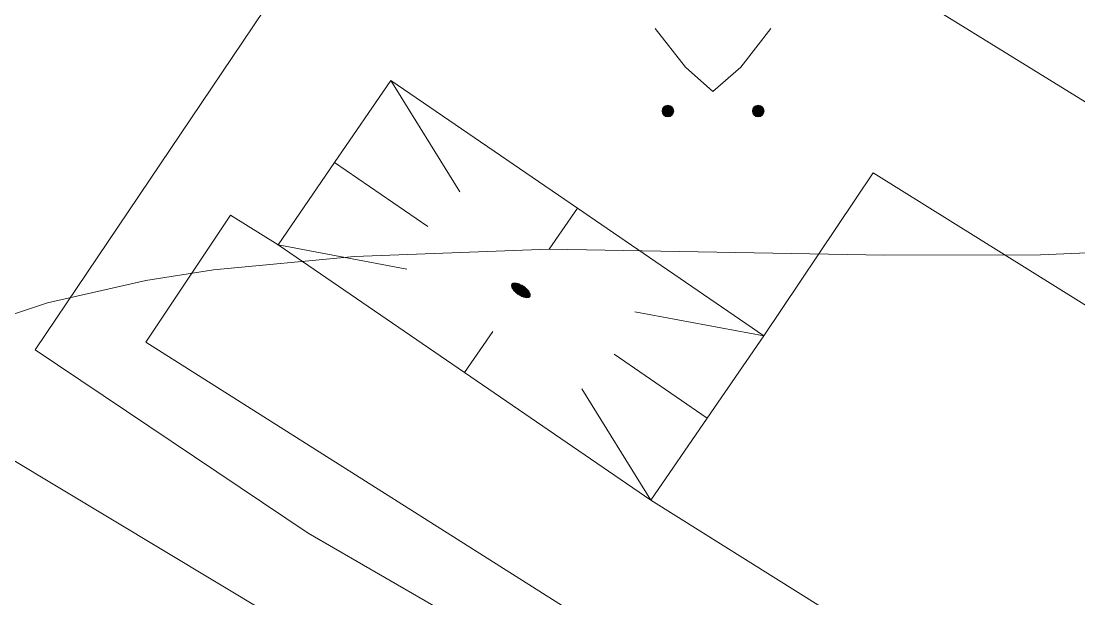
# Model space of a CAD drawing. Extents: x 1000 to 4000, y -5000 to -1000.
# Drawn here: x 1533.01 to 1550.82, y -4492.94 to -4483.21 of the extents above; entities that cross this region are included whole.
import ezdxf

# ---------------------------------------------------------------- set-up
doc = ezdxf.new("R2010")
doc.units = 0
doc.header["$MEASUREMENT"] = 0
for name, color, linetype in [('СЛОЙ_11', 7, 'CONTINUOUS'), ('СЛОЙ_24', 7, 'CONTINUOUS'), ('СЛОЙ_41', 7, 'CONTINUOUS'), ('СЛОЙ_50', 7, 'CONTINUOUS'), ('СЛОЙ_7', 7, 'CONTINUOUS')]:
    doc.layers.add(name, color=color, linetype=linetype)

msp = doc.modelspace()

# ---------------------------------------------------------------- linework, layer by layer
at = {"layer": 'СЛОЙ_11', "color": 253, "linetype": 'Continuous', "lineweight": 0}
for points in [[(1537.849, -4491.835), (1533.25, -4488.747), (1540.427, -4478.09), (1555.615, -4487.464), (1573.368, -4460.161)], [(1561.709, -4507.012), (1559.701, -4505.923), (1540.643, -4493.453), (1537.849, -4491.835)]]:
    msp.add_lwpolyline(points, dxfattribs=at)
at = {"layer": 'СЛОЙ_24', "color": 253, "linetype": 'Continuous', "lineweight": 0}
msp.add_line((1551.999, -4496.528), (1543.615, -4491.283), dxfattribs=at)
for points in [[(1545.516, -4488.515), (1547.359, -4485.769), (1555.704, -4490.972)], [(1566.347, -4500.808), (1562.314, -4501.375), (1558.394, -4501.268), (1554.899, -4500.619), (1552.548, -4499.657), (1535.116, -4488.619), (1536.538, -4486.483), (1537.343, -4486.981)], [(1532.778, -4490.548), (1554.78, -4503.781), (1565.059, -4517.099), (1573.124, -4529.631), (1576.808, -4529.28)]]:
    msp.add_lwpolyline(points, dxfattribs=at)
at = {"layer": 'СЛОЙ_41', "color": 253, "linetype": 'Continuous', "lineweight": 0}
for p, q in [((1543.689, -4483.339), (1544.199, -4483.989)), ((1545.639, -4483.339), (1545.129, -4483.989)), ((1544.199, -4483.989), (1544.659, -4484.399)), ((1545.129, -4483.989), (1544.659, -4484.399))]:
    msp.add_line(p, q, dxfattribs=at)
for centre in [(1543.903, -4484.727), (1545.424, -4484.727)]:
    msp.add_circle(centre, 0.0976, dxfattribs=at)
for points in [[(1543.807, -4484.746), (1543.805, -4484.727), (1543.807, -4484.708)], [(1543.812, -4484.764), (1543.807, -4484.708), (1543.812, -4484.69)], [(1543.807, -4484.746), (1543.807, -4484.708), (1543.812, -4484.764)], [(1543.821, -4484.781), (1543.812, -4484.69), (1543.821, -4484.673)], [(1543.812, -4484.764), (1543.812, -4484.69), (1543.821, -4484.781)], [(1543.834, -4484.796), (1543.821, -4484.673), (1543.834, -4484.658)], [(1543.821, -4484.781), (1543.821, -4484.673), (1543.834, -4484.796)], [(1543.848, -4484.808), (1543.834, -4484.658), (1543.848, -4484.646)], [(1543.834, -4484.796), (1543.834, -4484.658), (1543.848, -4484.808)], [(1543.865, -4484.817), (1543.848, -4484.646), (1543.865, -4484.637)], [(1543.848, -4484.808), (1543.848, -4484.646), (1543.865, -4484.817)], [(1543.884, -4484.823), (1543.865, -4484.637), (1543.884, -4484.631)], [(1543.865, -4484.817), (1543.865, -4484.637), (1543.884, -4484.823)], [(1543.903, -4484.825), (1543.884, -4484.631), (1543.903, -4484.629)], [(1543.884, -4484.823), (1543.884, -4484.631), (1543.903, -4484.825)], [(1545.328, -4484.746), (1545.326, -4484.727), (1545.328, -4484.708)], [(1545.333, -4484.764), (1545.328, -4484.708), (1545.333, -4484.69)], [(1545.328, -4484.746), (1545.328, -4484.708), (1545.333, -4484.764)], [(1545.342, -4484.781), (1545.333, -4484.69), (1545.342, -4484.673)], [(1545.333, -4484.764), (1545.333, -4484.69), (1545.342, -4484.781)], [(1545.355, -4484.796), (1545.342, -4484.673), (1545.355, -4484.658)], [(1545.342, -4484.781), (1545.342, -4484.673), (1545.355, -4484.796)], [(1545.369, -4484.808), (1545.355, -4484.658), (1545.369, -4484.646)], [(1545.355, -4484.796), (1545.355, -4484.658), (1545.369, -4484.808)], [(1545.386, -4484.817), (1545.369, -4484.646), (1545.386, -4484.637)], [(1545.369, -4484.808), (1545.369, -4484.646), (1545.386, -4484.817)], [(1545.405, -4484.823), (1545.386, -4484.637), (1545.405, -4484.631)], [(1545.386, -4484.817), (1545.386, -4484.637), (1545.405, -4484.823)], [(1545.424, -4484.825), (1545.405, -4484.631), (1545.424, -4484.629)], [(1545.405, -4484.823), (1545.405, -4484.631), (1545.424, -4484.825)]]:
    msp.add_solid(points, dxfattribs=at)
at = {"layer": 'СЛОЙ_41', "color": 253, "linetype": 'Continuous', "lineweight": 0, "extrusion": (0, 0, -1)}
for points in [[(-1543.903, -4484.825), (-1543.903, -4484.629), (-1543.922, -4484.823)], [(-1543.922, -4484.823), (-1543.903, -4484.629), (-1543.922, -4484.631)], [(-1543.922, -4484.823), (-1543.922, -4484.631), (-1543.94, -4484.817)], [(-1543.94, -4484.817), (-1543.922, -4484.631), (-1543.94, -4484.637)], [(-1543.94, -4484.817), (-1543.94, -4484.637), (-1543.957, -4484.808)], [(-1543.957, -4484.808), (-1543.94, -4484.637), (-1543.957, -4484.646)], [(-1543.957, -4484.808), (-1543.957, -4484.646), (-1543.972, -4484.796)], [(-1543.972, -4484.796), (-1543.957, -4484.646), (-1543.972, -4484.658)], [(-1543.972, -4484.796), (-1543.972, -4484.658), (-1543.984, -4484.781)], [(-1543.984, -4484.781), (-1543.972, -4484.658), (-1543.984, -4484.673)], [(-1543.984, -4484.781), (-1543.984, -4484.673), (-1543.993, -4484.764)], [(-1543.993, -4484.764), (-1543.984, -4484.673), (-1543.993, -4484.69)], [(-1543.993, -4484.764), (-1543.993, -4484.69), (-1543.998, -4484.746)], [(-1543.998, -4484.746), (-1543.993, -4484.69), (-1543.998, -4484.708)], [(-1543.998, -4484.746), (-1543.998, -4484.708), (-1544, -4484.727)], [(-1545.424, -4484.825), (-1545.424, -4484.629), (-1545.443, -4484.823)], [(-1545.443, -4484.823), (-1545.424, -4484.629), (-1545.443, -4484.631)], [(-1545.443, -4484.823), (-1545.443, -4484.631), (-1545.461, -4484.817)], [(-1545.461, -4484.817), (-1545.443, -4484.631), (-1545.461, -4484.637)], [(-1545.461, -4484.817), (-1545.461, -4484.637), (-1545.478, -4484.808)], [(-1545.478, -4484.808), (-1545.461, -4484.637), (-1545.478, -4484.646)], [(-1545.478, -4484.808), (-1545.478, -4484.646), (-1545.493, -4484.796)], [(-1545.493, -4484.796), (-1545.478, -4484.646), (-1545.493, -4484.658)], [(-1545.493, -4484.796), (-1545.493, -4484.658), (-1545.505, -4484.781)], [(-1545.505, -4484.781), (-1545.493, -4484.658), (-1545.505, -4484.673)], [(-1545.505, -4484.781), (-1545.505, -4484.673), (-1545.514, -4484.764)], [(-1545.514, -4484.764), (-1545.505, -4484.673), (-1545.514, -4484.69)], [(-1545.514, -4484.764), (-1545.514, -4484.69), (-1545.519, -4484.746)], [(-1545.519, -4484.746), (-1545.514, -4484.69), (-1545.519, -4484.708)], [(-1545.519, -4484.746), (-1545.519, -4484.708), (-1545.521, -4484.727)]]:
    msp.add_solid(points, dxfattribs=at)
at = {"layer": 'СЛОЙ_50', "color": 253, "linetype": 'Continuous', "lineweight": 0}
msp.add_lwpolyline([(1521.076, -4500.617), (1522.518, -4497.886), (1523.28, -4496.595), (1524.484, -4494.77), (1525.626, -4493.277), (1526.225, -4492.582), (1527.162, -4491.607), (1528.661, -4490.315), (1530.284, -4489.245), (1531.146, -4488.801), (1531.894, -4488.479), (1533.46, -4487.957), (1535.111, -4487.581), (1536.254, -4487.4), (1538.628, -4487.178), (1541.904, -4487.055), (1547.551, -4487.157), (1550.178, -4487.148), (1552.796, -4487.039)], dxfattribs=at)
at = {"layer": 'СЛОЙ_7', "color": 253, "linetype": 'Continuous', "lineweight": 0}
for p, q in [((1539.241, -4484.211), (1538.292, -4485.596)), ((1539.241, -4484.211), (1540.402, -4486.087)), ((1539.241, -4484.211), (1542.379, -4486.363)), ((1538.292, -4485.596), (1537.343, -4486.981)), ((1538.292, -4485.596), (1539.861, -4486.672)), ((1542.379, -4486.363), (1541.904, -4487.055)), ((1542.379, -4486.363), (1545.516, -4488.515)), ((1537.343, -4486.981), (1539.51, -4487.388)), ((1537.343, -4486.981), (1540.479, -4489.132)), ((1541.58, -4487.851), (1541.58, -4487.851)), ((1545.516, -4488.515), (1543.348, -4488.107)), ((1540.479, -4489.132), (1540.954, -4488.44)), ((1545.516, -4488.515), (1544.565, -4489.899)), ((1544.565, -4489.899), (1542.997, -4488.823)), ((1540.479, -4489.132), (1543.615, -4491.283)), ((1543.615, -4491.283), (1542.455, -4489.407)), ((1544.565, -4489.899), (1543.615, -4491.283))]:
    msp.add_line(p, q, dxfattribs=at)
for centre, radius, start, end in [((1541.31, -4487.666), 0.0384, 146.0043, 170.2608), ((1541.309, -4487.666), 0.0384, 120.849, 145.1056), ((1541.318, -4487.681), 0.0559, 101.5981, 120.5194), ((1541.326, -4487.719), 0.0941, 88.4215, 101.7927), ((1541.325, -4487.778), 0.154, 79.014, 88.6466), ((1541.311, -4487.852), 0.229, 71.7769, 79.1614), ((1541.287, -4487.926), 0.307, 65.7952, 71.8671), ((1541.261, -4487.985), 0.371, 60.51, 65.8539), ((1541.327, -4487.668), 0.0559, 170.5905, 189.5118), ((1541.365, -4487.662), 0.0941, 189.3171, 202.6884), ((1541.42, -4487.64), 0.154, 202.4633, 212.0959), ((1541.484, -4487.6), 0.229, 211.9484, 219.3329), ((1541.544, -4487.551), 0.307, 219.2428, 225.3146), ((1541.59, -4487.506), 0.371, 225.256, 230.5999), ((1541.614, -4487.478), 0.408, 230.5564, 235.5745), ((1541.614, -4487.478), 0.408, 235.5354, 240.5535), ((1541.244, -4488.017), 0.408, 55.5354, 60.5535), ((1541.244, -4488.017), 0.408, 50.5564, 55.5745), ((1541.267, -4487.989), 0.371, 45.256, 50.5999), ((1541.313, -4487.944), 0.307, 39.2428, 45.3146), ((1541.373, -4487.895), 0.229, 31.9484, 39.3329), ((1541.437, -4487.855), 0.154, 22.4633, 32.0959), ((1541.493, -4487.833), 0.0941, 9.3171, 22.6884), ((1541.53, -4487.827), 0.0559, 350.5905, 9.5118), ((1541.596, -4487.51), 0.371, 240.51, 245.8539), ((1541.57, -4487.569), 0.307, 245.7952, 251.8671), ((1541.546, -4487.643), 0.229, 251.7769, 259.1614), ((1541.532, -4487.717), 0.154, 259.014, 268.6466), ((1541.531, -4487.776), 0.0941, 268.4215, 281.7927), ((1541.539, -4487.814), 0.0559, 281.5981, 300.5194), ((1541.548, -4487.829), 0.0384, 300.849, 325.1056), ((1541.548, -4487.83), 0.0384, 326.0043, 350.2608)]:
    msp.add_arc(centre, radius, start, end, dxfattribs=at)
for points in [[(1541.274, -4487.686), (1541.273, -4487.653), (1541.274, -4487.652)], [(1541.275, -4487.691), (1541.274, -4487.65), (1541.275, -4487.649)], [(1541.274, -4487.689), (1541.274, -4487.651), (1541.274, -4487.65)], [(1541.274, -4487.689), (1541.274, -4487.65), (1541.275, -4487.691)], [(1541.274, -4487.688), (1541.274, -4487.652), (1541.274, -4487.651)], [(1541.274, -4487.688), (1541.274, -4487.651), (1541.274, -4487.689)], [(1541.274, -4487.686), (1541.274, -4487.652), (1541.274, -4487.688)], [(1541.276, -4487.693), (1541.275, -4487.649), (1541.276, -4487.647)], [(1541.275, -4487.691), (1541.275, -4487.649), (1541.275, -4487.691)], [(1541.275, -4487.691), (1541.275, -4487.649), (1541.275, -4487.649)], [(1541.275, -4487.691), (1541.275, -4487.649), (1541.276, -4487.693)], [(1541.277, -4487.696), (1541.276, -4487.647), (1541.277, -4487.646)], [(1541.276, -4487.693), (1541.276, -4487.647), (1541.276, -4487.694)], [(1541.276, -4487.694), (1541.276, -4487.647), (1541.276, -4487.647)], [(1541.276, -4487.694), (1541.276, -4487.647), (1541.277, -4487.696)], [(1541.278, -4487.699), (1541.277, -4487.645), (1541.278, -4487.644)], [(1541.277, -4487.697), (1541.277, -4487.646), (1541.277, -4487.645)], [(1541.277, -4487.697), (1541.277, -4487.645), (1541.278, -4487.699)], [(1541.277, -4487.696), (1541.277, -4487.646), (1541.277, -4487.697)], [(1541.279, -4487.702), (1541.278, -4487.643), (1541.279, -4487.642)], [(1541.278, -4487.7), (1541.278, -4487.644), (1541.278, -4487.643)], [(1541.278, -4487.7), (1541.278, -4487.643), (1541.279, -4487.702)], [(1541.278, -4487.699), (1541.278, -4487.644), (1541.278, -4487.7)], [(1541.279, -4487.702), (1541.279, -4487.642), (1541.28, -4487.703)], [(1541.28, -4487.703), (1541.279, -4487.642), (1541.28, -4487.642)], [(1541.281, -4487.705), (1541.28, -4487.642), (1541.281, -4487.641)], [(1541.28, -4487.703), (1541.28, -4487.642), (1541.281, -4487.705)], [(1541.282, -4487.708), (1541.281, -4487.64), (1541.282, -4487.639)], [(1541.281, -4487.706), (1541.281, -4487.641), (1541.281, -4487.64)], [(1541.281, -4487.706), (1541.281, -4487.64), (1541.282, -4487.708)], [(1541.281, -4487.705), (1541.281, -4487.641), (1541.281, -4487.706)], [(1541.282, -4487.708), (1541.282, -4487.639), (1541.283, -4487.709)], [(1541.283, -4487.709), (1541.282, -4487.639), (1541.283, -4487.639)], [(1541.284, -4487.711), (1541.283, -4487.639), (1541.284, -4487.638)], [(1541.283, -4487.709), (1541.283, -4487.639), (1541.284, -4487.711)], [(1541.285, -4487.714), (1541.284, -4487.637), (1541.285, -4487.636)], [(1541.284, -4487.712), (1541.284, -4487.638), (1541.284, -4487.637)], [(1541.284, -4487.712), (1541.284, -4487.637), (1541.285, -4487.714)], [(1541.284, -4487.711), (1541.284, -4487.638), (1541.284, -4487.712)], [(1541.285, -4487.714), (1541.285, -4487.636), (1541.286, -4487.714)], [(1541.286, -4487.714), (1541.285, -4487.636), (1541.286, -4487.636)], [(1541.287, -4487.717), (1541.286, -4487.636), (1541.287, -4487.635)], [(1541.286, -4487.714), (1541.286, -4487.636), (1541.287, -4487.717)], [(1541.289, -4487.72), (1541.287, -4487.635), (1541.289, -4487.634)], [(1541.287, -4487.717), (1541.287, -4487.635), (1541.287, -4487.717)], [(1541.287, -4487.717), (1541.287, -4487.635), (1541.287, -4487.635)], [(1541.287, -4487.717), (1541.287, -4487.635), (1541.289, -4487.72)], [(1541.289, -4487.721), (1541.289, -4487.634), (1541.289, -4487.633)], [(1541.289, -4487.721), (1541.289, -4487.633), (1541.29, -4487.723)], [(1541.29, -4487.723), (1541.289, -4487.633), (1541.29, -4487.633)], [(1541.289, -4487.72), (1541.289, -4487.634), (1541.289, -4487.721)], [(1541.291, -4487.724), (1541.29, -4487.633), (1541.291, -4487.632)], [(1541.29, -4487.723), (1541.29, -4487.633), (1541.291, -4487.724)], [(1541.291, -4487.724), (1541.291, -4487.632), (1541.292, -4487.726)], [(1541.292, -4487.726), (1541.291, -4487.632), (1541.292, -4487.632)], [(1541.293, -4487.727), (1541.292, -4487.632), (1541.293, -4487.631)], [(1541.292, -4487.726), (1541.292, -4487.632), (1541.293, -4487.727)], [(1541.293, -4487.727), (1541.293, -4487.631), (1541.294, -4487.729)], [(1541.294, -4487.729), (1541.293, -4487.631), (1541.294, -4487.631)], [(1541.295, -4487.73), (1541.294, -4487.631), (1541.295, -4487.63)], [(1541.294, -4487.729), (1541.294, -4487.631), (1541.295, -4487.73)], [(1541.295, -4487.73), (1541.295, -4487.63), (1541.297, -4487.732)], [(1541.297, -4487.732), (1541.295, -4487.63), (1541.297, -4487.63)], [(1541.297, -4487.733), (1541.297, -4487.63), (1541.297, -4487.629)], [(1541.297, -4487.733), (1541.297, -4487.629), (1541.299, -4487.735)], [(1541.299, -4487.735), (1541.297, -4487.629), (1541.299, -4487.629)], [(1541.297, -4487.732), (1541.297, -4487.63), (1541.297, -4487.733)], [(1541.299, -4487.735), (1541.299, -4487.629), (1541.3, -4487.736)], [(1541.3, -4487.736), (1541.299, -4487.629), (1541.3, -4487.629)], [(1541.301, -4487.738), (1541.3, -4487.629), (1541.301, -4487.628)], [(1541.3, -4487.736), (1541.3, -4487.629), (1541.301, -4487.738)], [(1541.301, -4487.738), (1541.301, -4487.628), (1541.302, -4487.739)], [(1541.302, -4487.739), (1541.301, -4487.628), (1541.302, -4487.628)], [(1541.303, -4487.741), (1541.302, -4487.628), (1541.303, -4487.627)], [(1541.302, -4487.739), (1541.302, -4487.628), (1541.303, -4487.741)], [(1541.303, -4487.741), (1541.303, -4487.627), (1541.304, -4487.742)], [(1541.304, -4487.742), (1541.303, -4487.627), (1541.304, -4487.627)], [(1541.304, -4487.742), (1541.304, -4487.627), (1541.306, -4487.744)], [(1541.306, -4487.744), (1541.304, -4487.627), (1541.306, -4487.627)], [(1541.306, -4487.744), (1541.306, -4487.627), (1541.307, -4487.745)], [(1541.307, -4487.745), (1541.306, -4487.627), (1541.307, -4487.627)], [(1541.308, -4487.747), (1541.307, -4487.627), (1541.308, -4487.626)], [(1541.307, -4487.745), (1541.307, -4487.627), (1541.308, -4487.747)], [(1541.308, -4487.747), (1541.308, -4487.626), (1541.309, -4487.748)], [(1541.309, -4487.748), (1541.308, -4487.626), (1541.309, -4487.626)], [(1541.309, -4487.748), (1541.309, -4487.626), (1541.311, -4487.75)], [(1541.311, -4487.75), (1541.309, -4487.626), (1541.311, -4487.626)], [(1541.311, -4487.75), (1541.311, -4487.626), (1541.312, -4487.751)], [(1541.312, -4487.751), (1541.311, -4487.626), (1541.312, -4487.626)], [(1541.314, -4487.754), (1541.312, -4487.626), (1541.314, -4487.625)], [(1541.312, -4487.751), (1541.312, -4487.626), (1541.314, -4487.754)], [(1541.314, -4487.754), (1541.314, -4487.625), (1541.315, -4487.754)], [(1541.315, -4487.754), (1541.314, -4487.625), (1541.315, -4487.625)], [(1541.315, -4487.754), (1541.315, -4487.625), (1541.317, -4487.757)], [(1541.317, -4487.757), (1541.315, -4487.625), (1541.317, -4487.625)], [(1541.317, -4487.757), (1541.317, -4487.625), (1541.317, -4487.758)], [(1541.317, -4487.758), (1541.317, -4487.625), (1541.317, -4487.625)], [(1541.317, -4487.758), (1541.317, -4487.625), (1541.319, -4487.76)], [(1541.319, -4487.76), (1541.317, -4487.625), (1541.319, -4487.625)], [(1541.319, -4487.76), (1541.319, -4487.625), (1541.32, -4487.761)], [(1541.32, -4487.761), (1541.319, -4487.625), (1541.32, -4487.625)], [(1541.32, -4487.761), (1541.32, -4487.625), (1541.322, -4487.763)], [(1541.322, -4487.763), (1541.32, -4487.625), (1541.322, -4487.625)], [(1541.322, -4487.763), (1541.322, -4487.625), (1541.323, -4487.764)], [(1541.323, -4487.764), (1541.322, -4487.625), (1541.323, -4487.625)], [(1541.323, -4487.764), (1541.323, -4487.625), (1541.325, -4487.766)], [(1541.325, -4487.766), (1541.323, -4487.625), (1541.325, -4487.625)], [(1541.325, -4487.766), (1541.325, -4487.625), (1541.326, -4487.767)], [(1541.326, -4487.767), (1541.325, -4487.625), (1541.326, -4487.625)], [(1541.326, -4487.767), (1541.326, -4487.625), (1541.328, -4487.769)], [(1541.328, -4487.769), (1541.328, -4487.625), (1541.329, -4487.77)], [(1541.329, -4487.77), (1541.329, -4487.625), (1541.331, -4487.772)], [(1541.331, -4487.772), (1541.331, -4487.625), (1541.332, -4487.773)], [(1541.332, -4487.773), (1541.332, -4487.625), (1541.334, -4487.775)], [(1541.334, -4487.775), (1541.334, -4487.625), (1541.335, -4487.776)], [(1541.335, -4487.776), (1541.335, -4487.625), (1541.338, -4487.778)], [(1541.338, -4487.778), (1541.338, -4487.625), (1541.339, -4487.779)], [(1541.339, -4487.779), (1541.339, -4487.625), (1541.341, -4487.781)], [(1541.341, -4487.781), (1541.341, -4487.625), (1541.342, -4487.782)], [(1541.342, -4487.782), (1541.342, -4487.625), (1541.344, -4487.784)], [(1541.344, -4487.784), (1541.344, -4487.626), (1541.345, -4487.785)], [(1541.345, -4487.785), (1541.345, -4487.626), (1541.348, -4487.787)], [(1541.348, -4487.787), (1541.348, -4487.626), (1541.349, -4487.788)], [(1541.349, -4487.788), (1541.349, -4487.626), (1541.351, -4487.79)], [(1541.351, -4487.79), (1541.351, -4487.627), (1541.352, -4487.791)], [(1541.352, -4487.791), (1541.352, -4487.627), (1541.355, -4487.793)], [(1541.355, -4487.793), (1541.355, -4487.627), (1541.356, -4487.794)], [(1541.356, -4487.794), (1541.356, -4487.628), (1541.358, -4487.796)], [(1541.358, -4487.796), (1541.358, -4487.628), (1541.359, -4487.797)], [(1541.359, -4487.797), (1541.359, -4487.628), (1541.362, -4487.798)], [(1541.362, -4487.798), (1541.362, -4487.629), (1541.363, -4487.799)], [(1541.363, -4487.799), (1541.363, -4487.629), (1541.365, -4487.801)], [(1541.365, -4487.801), (1541.365, -4487.63), (1541.366, -4487.802)], [(1541.366, -4487.802), (1541.366, -4487.63), (1541.369, -4487.804)], [(1541.369, -4487.804), (1541.369, -4487.631), (1541.37, -4487.805)], [(1541.37, -4487.805), (1541.37, -4487.631), (1541.373, -4487.807)], [(1541.373, -4487.807), (1541.373, -4487.632), (1541.374, -4487.808)], [(1541.374, -4487.808), (1541.374, -4487.632), (1541.376, -4487.81)], [(1541.376, -4487.81), (1541.376, -4487.633), (1541.378, -4487.81)], [(1541.378, -4487.81), (1541.378, -4487.633), (1541.38, -4487.812)], [(1541.38, -4487.812), (1541.38, -4487.634), (1541.381, -4487.813)], [(1541.381, -4487.813), (1541.381, -4487.634), (1541.384, -4487.815)], [(1541.384, -4487.815), (1541.384, -4487.635), (1541.385, -4487.816)], [(1541.385, -4487.816), (1541.385, -4487.635), (1541.388, -4487.817)], [(1541.388, -4487.817), (1541.388, -4487.636), (1541.389, -4487.818)], [(1541.389, -4487.818), (1541.389, -4487.637), (1541.392, -4487.82)], [(1541.392, -4487.82), (1541.392, -4487.638), (1541.393, -4487.821)], [(1541.393, -4487.821), (1541.393, -4487.638), (1541.396, -4487.822)], [(1541.396, -4487.822), (1541.396, -4487.639), (1541.397, -4487.823)], [(1541.397, -4487.823), (1541.397, -4487.64), (1541.399, -4487.825)], [(1541.399, -4487.825), (1541.399, -4487.641), (1541.401, -4487.826)], [(1541.401, -4487.826), (1541.401, -4487.641), (1541.403, -4487.827)], [(1541.403, -4487.827), (1541.403, -4487.642), (1541.405, -4487.828)], [(1541.405, -4487.828), (1541.405, -4487.643), (1541.407, -4487.83)], [(1541.407, -4487.83), (1541.407, -4487.644), (1541.408, -4487.83)], [(1541.408, -4487.83), (1541.408, -4487.644), (1541.411, -4487.832)], [(1541.411, -4487.832), (1541.411, -4487.646), (1541.412, -4487.833)], [(1541.412, -4487.833), (1541.412, -4487.646), (1541.415, -4487.834)], [(1541.415, -4487.834), (1541.415, -4487.647), (1541.416, -4487.835)], [(1541.416, -4487.835), (1541.416, -4487.648), (1541.419, -4487.836)], [(1541.419, -4487.836), (1541.419, -4487.649), (1541.42, -4487.837)], [(1541.42, -4487.837), (1541.42, -4487.65), (1541.423, -4487.838)], [(1541.423, -4487.838), (1541.423, -4487.651), (1541.424, -4487.839)], [(1541.424, -4487.839), (1541.424, -4487.652), (1541.427, -4487.84)], [(1541.272, -4487.675), (1541.271, -4487.663), (1541.272, -4487.661)], [(1541.271, -4487.673), (1541.271, -4487.664), (1541.271, -4487.663)], [(1541.271, -4487.673), (1541.271, -4487.663), (1541.272, -4487.675)], [(1541.271, -4487.672), (1541.271, -4487.665), (1541.271, -4487.664)], [(1541.271, -4487.672), (1541.271, -4487.664), (1541.271, -4487.673)], [(1541.271, -4487.67), (1541.271, -4487.666), (1541.271, -4487.665)], [(1541.271, -4487.67), (1541.271, -4487.665), (1541.271, -4487.672)], [(1541.271, -4487.67), (1541.271, -4487.668), (1541.271, -4487.666)], [(1541.271, -4487.67), (1541.271, -4487.666), (1541.271, -4487.67)], [(1541.273, -4487.683), (1541.272, -4487.656), (1541.273, -4487.655)], [(1541.272, -4487.681), (1541.272, -4487.657), (1541.272, -4487.656)], [(1541.272, -4487.681), (1541.272, -4487.656), (1541.273, -4487.683)], [(1541.272, -4487.68), (1541.272, -4487.659), (1541.272, -4487.657)], [(1541.272, -4487.68), (1541.272, -4487.657), (1541.272, -4487.681)], [(1541.272, -4487.677), (1541.272, -4487.661), (1541.272, -4487.659)], [(1541.272, -4487.677), (1541.272, -4487.659), (1541.272, -4487.678)], [(1541.272, -4487.678), (1541.272, -4487.659), (1541.272, -4487.659)], [(1541.272, -4487.678), (1541.272, -4487.659), (1541.272, -4487.68)], [(1541.272, -4487.675), (1541.272, -4487.661), (1541.272, -4487.675)], [(1541.272, -4487.675), (1541.272, -4487.661), (1541.272, -4487.661)], [(1541.272, -4487.675), (1541.272, -4487.661), (1541.272, -4487.677)], [(1541.273, -4487.685), (1541.273, -4487.654), (1541.273, -4487.653)], [(1541.273, -4487.685), (1541.273, -4487.653), (1541.274, -4487.686)], [(1541.273, -4487.683), (1541.273, -4487.655), (1541.273, -4487.654)], [(1541.273, -4487.683), (1541.273, -4487.654), (1541.273, -4487.685)], [(1541.273, -4487.683), (1541.273, -4487.655), (1541.273, -4487.683)], [(1541.427, -4487.84), (1541.427, -4487.653), (1541.428, -4487.841)], [(1541.428, -4487.841), (1541.428, -4487.654), (1541.431, -4487.842)], [(1541.431, -4487.842), (1541.431, -4487.655), (1541.432, -4487.843)], [(1541.432, -4487.843), (1541.432, -4487.656), (1541.435, -4487.844)], [(1541.435, -4487.844), (1541.435, -4487.657), (1541.436, -4487.845)], [(1541.436, -4487.845), (1541.436, -4487.658), (1541.439, -4487.846)], [(1541.439, -4487.846), (1541.439, -4487.659), (1541.44, -4487.847)], [(1541.44, -4487.847), (1541.44, -4487.66), (1541.443, -4487.848)], [(1541.443, -4487.848), (1541.443, -4487.662), (1541.444, -4487.849)], [(1541.444, -4487.849), (1541.444, -4487.662), (1541.447, -4487.85)], [(1541.447, -4487.85), (1541.447, -4487.664), (1541.448, -4487.85)], [(1541.448, -4487.85), (1541.448, -4487.664), (1541.451, -4487.852)], [(1541.451, -4487.852), (1541.451, -4487.666), (1541.452, -4487.852)], [(1541.452, -4487.852), (1541.452, -4487.667), (1541.455, -4487.853)], [(1541.455, -4487.853), (1541.455, -4487.668), (1541.456, -4487.854)], [(1541.456, -4487.854), (1541.456, -4487.669), (1541.459, -4487.855)], [(1541.459, -4487.855), (1541.459, -4487.671), (1541.46, -4487.855)], [(1541.46, -4487.855), (1541.46, -4487.672), (1541.463, -4487.856)], [(1541.463, -4487.856), (1541.463, -4487.673), (1541.464, -4487.857)], [(1541.464, -4487.857), (1541.464, -4487.674), (1541.467, -4487.858)], [(1541.467, -4487.858), (1541.467, -4487.676), (1541.468, -4487.858)], [(1541.468, -4487.858), (1541.468, -4487.676), (1541.47, -4487.859)], [(1541.47, -4487.859), (1541.47, -4487.678), (1541.472, -4487.859)], [(1541.472, -4487.859), (1541.472, -4487.679), (1541.474, -4487.86)], [(1541.474, -4487.86), (1541.474, -4487.681), (1541.475, -4487.861)], [(1541.475, -4487.861), (1541.475, -4487.682), (1541.478, -4487.861)], [(1541.478, -4487.861), (1541.478, -4487.683), (1541.479, -4487.862)], [(1541.479, -4487.862), (1541.479, -4487.684), (1541.482, -4487.863)], [(1541.482, -4487.863), (1541.482, -4487.686), (1541.483, -4487.863)], [(1541.483, -4487.863), (1541.483, -4487.687), (1541.485, -4487.864)], [(1541.485, -4487.864), (1541.485, -4487.689), (1541.487, -4487.864)], [(1541.487, -4487.864), (1541.487, -4487.69), (1541.489, -4487.865)], [(1541.489, -4487.865), (1541.489, -4487.692), (1541.49, -4487.865)], [(1541.49, -4487.865), (1541.49, -4487.692), (1541.493, -4487.866)], [(1541.493, -4487.866), (1541.493, -4487.694), (1541.494, -4487.866)], [(1541.494, -4487.866), (1541.494, -4487.695), (1541.496, -4487.866)], [(1541.496, -4487.866), (1541.496, -4487.697), (1541.497, -4487.867)], [(1541.497, -4487.867), (1541.497, -4487.698), (1541.5, -4487.867)], [(1541.5, -4487.867), (1541.5, -4487.7), (1541.501, -4487.867)], [(1541.501, -4487.867), (1541.501, -4487.701), (1541.504, -4487.868)], [(1541.504, -4487.868), (1541.504, -4487.703), (1541.505, -4487.868)], [(1541.505, -4487.868), (1541.505, -4487.704), (1541.507, -4487.868)], [(1541.507, -4487.868), (1541.507, -4487.706), (1541.508, -4487.869)], [(1541.508, -4487.869), (1541.508, -4487.707), (1541.51, -4487.869)], [(1541.51, -4487.869), (1541.51, -4487.709), (1541.511, -4487.869)], [(1541.511, -4487.869), (1541.511, -4487.71), (1541.514, -4487.869)], [(1541.514, -4487.869), (1541.514, -4487.712), (1541.515, -4487.87)], [(1541.515, -4487.87), (1541.515, -4487.713), (1541.517, -4487.87)], [(1541.517, -4487.87), (1541.517, -4487.715), (1541.518, -4487.87)], [(1541.518, -4487.87), (1541.518, -4487.716), (1541.52, -4487.87)], [(1541.52, -4487.87), (1541.52, -4487.718), (1541.521, -4487.87)], [(1541.521, -4487.87), (1541.521, -4487.719), (1541.524, -4487.87)], [(1541.524, -4487.87), (1541.524, -4487.721), (1541.525, -4487.87)], [(1541.525, -4487.87), (1541.525, -4487.722), (1541.527, -4487.871)], [(1541.527, -4487.871), (1541.527, -4487.724), (1541.528, -4487.871)], [(1541.528, -4487.871), (1541.528, -4487.725), (1541.53, -4487.871)]]:
    msp.add_solid(points, dxfattribs=at)
at = {"layer": 'СЛОЙ_7', "color": 253, "linetype": 'Continuous', "lineweight": 0, "extrusion": (0, 0, -1)}
for points in [[(-1541.328, -4487.769), (-1541.326, -4487.625), (-1541.328, -4487.625)], [(-1541.329, -4487.77), (-1541.328, -4487.625), (-1541.329, -4487.625)], [(-1541.331, -4487.772), (-1541.329, -4487.625), (-1541.331, -4487.625)], [(-1541.332, -4487.773), (-1541.331, -4487.625), (-1541.332, -4487.625)], [(-1541.334, -4487.775), (-1541.332, -4487.625), (-1541.334, -4487.625)], [(-1541.335, -4487.776), (-1541.334, -4487.625), (-1541.335, -4487.625)], [(-1541.338, -4487.778), (-1541.335, -4487.625), (-1541.338, -4487.625)], [(-1541.339, -4487.779), (-1541.338, -4487.625), (-1541.339, -4487.625)], [(-1541.341, -4487.781), (-1541.339, -4487.625), (-1541.341, -4487.625)], [(-1541.342, -4487.782), (-1541.341, -4487.625), (-1541.342, -4487.625)], [(-1541.344, -4487.784), (-1541.342, -4487.625), (-1541.344, -4487.626)], [(-1541.345, -4487.785), (-1541.344, -4487.626), (-1541.345, -4487.626)], [(-1541.348, -4487.787), (-1541.345, -4487.626), (-1541.348, -4487.626)], [(-1541.349, -4487.788), (-1541.348, -4487.626), (-1541.349, -4487.626)], [(-1541.351, -4487.79), (-1541.349, -4487.626), (-1541.351, -4487.627)], [(-1541.352, -4487.791), (-1541.351, -4487.627), (-1541.352, -4487.627)], [(-1541.355, -4487.793), (-1541.352, -4487.627), (-1541.355, -4487.627)], [(-1541.356, -4487.794), (-1541.355, -4487.627), (-1541.356, -4487.628)], [(-1541.358, -4487.796), (-1541.356, -4487.628), (-1541.358, -4487.628)], [(-1541.359, -4487.797), (-1541.358, -4487.628), (-1541.359, -4487.628)], [(-1541.362, -4487.798), (-1541.359, -4487.628), (-1541.362, -4487.629)], [(-1541.363, -4487.799), (-1541.362, -4487.629), (-1541.363, -4487.629)], [(-1541.365, -4487.801), (-1541.363, -4487.629), (-1541.365, -4487.63)], [(-1541.366, -4487.802), (-1541.365, -4487.63), (-1541.366, -4487.63)], [(-1541.369, -4487.804), (-1541.366, -4487.63), (-1541.369, -4487.631)], [(-1541.37, -4487.805), (-1541.369, -4487.631), (-1541.37, -4487.631)], [(-1541.373, -4487.807), (-1541.37, -4487.631), (-1541.373, -4487.632)], [(-1541.374, -4487.808), (-1541.373, -4487.632), (-1541.374, -4487.632)], [(-1541.376, -4487.81), (-1541.374, -4487.632), (-1541.376, -4487.633)], [(-1541.378, -4487.81), (-1541.376, -4487.633), (-1541.378, -4487.633)], [(-1541.38, -4487.812), (-1541.378, -4487.633), (-1541.38, -4487.634)], [(-1541.381, -4487.813), (-1541.38, -4487.634), (-1541.381, -4487.634)], [(-1541.384, -4487.815), (-1541.381, -4487.634), (-1541.384, -4487.635)], [(-1541.385, -4487.816), (-1541.384, -4487.635), (-1541.385, -4487.635)], [(-1541.388, -4487.817), (-1541.385, -4487.635), (-1541.388, -4487.636)], [(-1541.389, -4487.818), (-1541.388, -4487.636), (-1541.389, -4487.637)], [(-1541.392, -4487.82), (-1541.389, -4487.637), (-1541.392, -4487.638)], [(-1541.393, -4487.821), (-1541.392, -4487.638), (-1541.393, -4487.638)], [(-1541.396, -4487.822), (-1541.393, -4487.638), (-1541.396, -4487.639)], [(-1541.397, -4487.823), (-1541.396, -4487.639), (-1541.397, -4487.64)], [(-1541.399, -4487.825), (-1541.397, -4487.64), (-1541.399, -4487.641)], [(-1541.401, -4487.826), (-1541.399, -4487.641), (-1541.401, -4487.641)], [(-1541.403, -4487.827), (-1541.401, -4487.641), (-1541.403, -4487.642)], [(-1541.405, -4487.828), (-1541.403, -4487.642), (-1541.405, -4487.643)], [(-1541.407, -4487.83), (-1541.405, -4487.643), (-1541.407, -4487.644)], [(-1541.408, -4487.83), (-1541.407, -4487.644), (-1541.408, -4487.644)], [(-1541.411, -4487.832), (-1541.408, -4487.644), (-1541.411, -4487.646)], [(-1541.412, -4487.833), (-1541.411, -4487.646), (-1541.412, -4487.646)], [(-1541.415, -4487.834), (-1541.412, -4487.646), (-1541.415, -4487.647)], [(-1541.416, -4487.835), (-1541.415, -4487.647), (-1541.416, -4487.648)], [(-1541.419, -4487.836), (-1541.416, -4487.648), (-1541.419, -4487.649)], [(-1541.42, -4487.837), (-1541.419, -4487.649), (-1541.42, -4487.65)], [(-1541.423, -4487.838), (-1541.42, -4487.65), (-1541.423, -4487.651)], [(-1541.424, -4487.839), (-1541.423, -4487.651), (-1541.424, -4487.652)], [(-1541.427, -4487.84), (-1541.424, -4487.652), (-1541.427, -4487.653)], [(-1541.428, -4487.841), (-1541.427, -4487.653), (-1541.428, -4487.654)], [(-1541.431, -4487.842), (-1541.428, -4487.654), (-1541.431, -4487.655)], [(-1541.432, -4487.843), (-1541.431, -4487.655), (-1541.432, -4487.656)], [(-1541.435, -4487.844), (-1541.432, -4487.656), (-1541.435, -4487.657)], [(-1541.436, -4487.845), (-1541.435, -4487.657), (-1541.436, -4487.658)], [(-1541.439, -4487.846), (-1541.436, -4487.658), (-1541.439, -4487.659)], [(-1541.44, -4487.847), (-1541.439, -4487.659), (-1541.44, -4487.66)], [(-1541.443, -4487.848), (-1541.44, -4487.66), (-1541.443, -4487.662)], [(-1541.444, -4487.849), (-1541.443, -4487.662), (-1541.444, -4487.662)], [(-1541.447, -4487.85), (-1541.444, -4487.662), (-1541.447, -4487.664)], [(-1541.448, -4487.85), (-1541.447, -4487.664), (-1541.448, -4487.664)], [(-1541.451, -4487.852), (-1541.448, -4487.664), (-1541.451, -4487.666)], [(-1541.452, -4487.852), (-1541.451, -4487.666), (-1541.452, -4487.667)], [(-1541.455, -4487.853), (-1541.452, -4487.667), (-1541.455, -4487.668)], [(-1541.456, -4487.854), (-1541.455, -4487.668), (-1541.456, -4487.669)], [(-1541.459, -4487.855), (-1541.456, -4487.669), (-1541.459, -4487.671)], [(-1541.46, -4487.855), (-1541.459, -4487.671), (-1541.46, -4487.672)], [(-1541.463, -4487.856), (-1541.46, -4487.672), (-1541.463, -4487.673)], [(-1541.464, -4487.857), (-1541.463, -4487.673), (-1541.464, -4487.674)], [(-1541.467, -4487.858), (-1541.464, -4487.674), (-1541.467, -4487.676)], [(-1541.468, -4487.858), (-1541.467, -4487.676), (-1541.468, -4487.676)], [(-1541.47, -4487.859), (-1541.468, -4487.676), (-1541.47, -4487.678)], [(-1541.472, -4487.859), (-1541.47, -4487.678), (-1541.472, -4487.679)], [(-1541.474, -4487.86), (-1541.472, -4487.679), (-1541.474, -4487.681)], [(-1541.475, -4487.861), (-1541.474, -4487.681), (-1541.475, -4487.682)], [(-1541.478, -4487.861), (-1541.475, -4487.682), (-1541.478, -4487.683)], [(-1541.479, -4487.862), (-1541.478, -4487.683), (-1541.479, -4487.684)], [(-1541.482, -4487.863), (-1541.479, -4487.684), (-1541.482, -4487.686)], [(-1541.483, -4487.863), (-1541.482, -4487.686), (-1541.483, -4487.687)], [(-1541.485, -4487.864), (-1541.483, -4487.687), (-1541.485, -4487.689)], [(-1541.487, -4487.864), (-1541.485, -4487.689), (-1541.487, -4487.69)], [(-1541.489, -4487.865), (-1541.487, -4487.69), (-1541.489, -4487.692)], [(-1541.49, -4487.865), (-1541.489, -4487.692), (-1541.49, -4487.692)], [(-1541.493, -4487.866), (-1541.49, -4487.692), (-1541.493, -4487.694)], [(-1541.494, -4487.866), (-1541.493, -4487.694), (-1541.494, -4487.695)], [(-1541.496, -4487.866), (-1541.494, -4487.695), (-1541.496, -4487.697)], [(-1541.497, -4487.867), (-1541.496, -4487.697), (-1541.497, -4487.698)], [(-1541.5, -4487.867), (-1541.497, -4487.698), (-1541.5, -4487.7)], [(-1541.501, -4487.867), (-1541.5, -4487.7), (-1541.501, -4487.701)], [(-1541.504, -4487.868), (-1541.501, -4487.701), (-1541.504, -4487.703)], [(-1541.505, -4487.868), (-1541.504, -4487.703), (-1541.505, -4487.704)], [(-1541.507, -4487.868), (-1541.505, -4487.704), (-1541.507, -4487.706)], [(-1541.508, -4487.869), (-1541.507, -4487.706), (-1541.508, -4487.707)], [(-1541.51, -4487.869), (-1541.508, -4487.707), (-1541.51, -4487.709)], [(-1541.511, -4487.869), (-1541.51, -4487.709), (-1541.511, -4487.71)], [(-1541.514, -4487.869), (-1541.511, -4487.71), (-1541.514, -4487.712)], [(-1541.515, -4487.87), (-1541.514, -4487.712), (-1541.515, -4487.713)], [(-1541.517, -4487.87), (-1541.515, -4487.713), (-1541.517, -4487.715)], [(-1541.518, -4487.87), (-1541.517, -4487.715), (-1541.518, -4487.716)], [(-1541.52, -4487.87), (-1541.518, -4487.716), (-1541.52, -4487.718)], [(-1541.521, -4487.87), (-1541.52, -4487.718), (-1541.521, -4487.719)], [(-1541.524, -4487.87), (-1541.521, -4487.719), (-1541.524, -4487.721)], [(-1541.525, -4487.87), (-1541.524, -4487.721), (-1541.525, -4487.722)], [(-1541.527, -4487.871), (-1541.525, -4487.722), (-1541.527, -4487.724)], [(-1541.528, -4487.871), (-1541.527, -4487.724), (-1541.528, -4487.725)], [(-1541.53, -4487.871), (-1541.528, -4487.725), (-1541.53, -4487.727)], [(-1541.53, -4487.871), (-1541.53, -4487.727), (-1541.531, -4487.871)], [(-1541.531, -4487.871), (-1541.53, -4487.727), (-1541.531, -4487.728)], [(-1541.531, -4487.871), (-1541.531, -4487.728), (-1541.533, -4487.871)], [(-1541.533, -4487.871), (-1541.531, -4487.728), (-1541.533, -4487.73)], [(-1541.533, -4487.871), (-1541.533, -4487.73), (-1541.534, -4487.871)], [(-1541.534, -4487.871), (-1541.533, -4487.73), (-1541.534, -4487.731)], [(-1541.534, -4487.871), (-1541.534, -4487.731), (-1541.536, -4487.87)], [(-1541.536, -4487.87), (-1541.534, -4487.731), (-1541.536, -4487.733)], [(-1541.536, -4487.87), (-1541.536, -4487.733), (-1541.537, -4487.87)], [(-1541.537, -4487.87), (-1541.536, -4487.733), (-1541.537, -4487.734)], [(-1541.537, -4487.87), (-1541.537, -4487.734), (-1541.539, -4487.87)], [(-1541.539, -4487.87), (-1541.537, -4487.734), (-1541.539, -4487.736)], [(-1541.539, -4487.87), (-1541.539, -4487.736), (-1541.54, -4487.87)], [(-1541.54, -4487.87), (-1541.539, -4487.736), (-1541.54, -4487.737)], [(-1541.54, -4487.87), (-1541.54, -4487.737), (-1541.541, -4487.87)], [(-1541.541, -4487.87), (-1541.54, -4487.737), (-1541.541, -4487.739)], [(-1541.541, -4487.87), (-1541.541, -4487.739), (-1541.542, -4487.87)], [(-1541.542, -4487.87), (-1541.541, -4487.739), (-1541.542, -4487.74)], [(-1541.542, -4487.87), (-1541.542, -4487.74), (-1541.544, -4487.87)], [(-1541.544, -4487.87), (-1541.542, -4487.74), (-1541.544, -4487.742)], [(-1541.544, -4487.87), (-1541.544, -4487.742), (-1541.545, -4487.87)], [(-1541.545, -4487.87), (-1541.544, -4487.742), (-1541.545, -4487.743)], [(-1541.545, -4487.87), (-1541.545, -4487.743), (-1541.547, -4487.869)], [(-1541.547, -4487.869), (-1541.545, -4487.743), (-1541.547, -4487.745)], [(-1541.547, -4487.869), (-1541.547, -4487.745), (-1541.548, -4487.869)], [(-1541.548, -4487.869), (-1541.547, -4487.745), (-1541.548, -4487.746)], [(-1541.548, -4487.869), (-1541.548, -4487.746), (-1541.549, -4487.869)], [(-1541.549, -4487.869), (-1541.548, -4487.746), (-1541.549, -4487.748)], [(-1541.549, -4487.869), (-1541.549, -4487.748), (-1541.55, -4487.869)], [(-1541.55, -4487.869), (-1541.549, -4487.748), (-1541.55, -4487.749)], [(-1541.55, -4487.869), (-1541.55, -4487.749), (-1541.552, -4487.868)], [(-1541.552, -4487.868), (-1541.55, -4487.749), (-1541.552, -4487.752)], [(-1541.552, -4487.868), (-1541.552, -4487.752), (-1541.553, -4487.868)], [(-1541.553, -4487.868), (-1541.552, -4487.752), (-1541.553, -4487.752)], [(-1541.553, -4487.868), (-1541.553, -4487.752), (-1541.554, -4487.868)], [(-1541.554, -4487.868), (-1541.553, -4487.752), (-1541.554, -4487.755)], [(-1541.554, -4487.868), (-1541.554, -4487.755), (-1541.555, -4487.867)], [(-1541.555, -4487.867), (-1541.554, -4487.755), (-1541.555, -4487.756)], [(-1541.555, -4487.867), (-1541.555, -4487.756), (-1541.557, -4487.867)], [(-1541.557, -4487.867), (-1541.555, -4487.756), (-1541.557, -4487.758)], [(-1541.557, -4487.867), (-1541.557, -4487.758), (-1541.557, -4487.867)], [(-1541.557, -4487.867), (-1541.557, -4487.758), (-1541.557, -4487.759)], [(-1541.557, -4487.867), (-1541.557, -4487.759), (-1541.559, -4487.866)], [(-1541.559, -4487.866), (-1541.557, -4487.759), (-1541.559, -4487.761)], [(-1541.559, -4487.866), (-1541.559, -4487.761), (-1541.56, -4487.866)], [(-1541.56, -4487.866), (-1541.559, -4487.761), (-1541.56, -4487.762)], [(-1541.56, -4487.866), (-1541.56, -4487.762), (-1541.561, -4487.865)], [(-1541.561, -4487.865), (-1541.56, -4487.762), (-1541.561, -4487.764)], [(-1541.561, -4487.865), (-1541.561, -4487.764), (-1541.562, -4487.865)], [(-1541.562, -4487.865), (-1541.561, -4487.764), (-1541.562, -4487.765)], [(-1541.562, -4487.865), (-1541.562, -4487.765), (-1541.563, -4487.864)], [(-1541.563, -4487.864), (-1541.562, -4487.765), (-1541.563, -4487.767)], [(-1541.563, -4487.864), (-1541.563, -4487.767), (-1541.564, -4487.864)], [(-1541.564, -4487.864), (-1541.563, -4487.767), (-1541.564, -4487.768)], [(-1541.564, -4487.864), (-1541.564, -4487.768), (-1541.565, -4487.863)], [(-1541.565, -4487.863), (-1541.564, -4487.768), (-1541.565, -4487.77)], [(-1541.565, -4487.863), (-1541.565, -4487.77), (-1541.566, -4487.863)], [(-1541.566, -4487.863), (-1541.565, -4487.77), (-1541.566, -4487.771)], [(-1541.566, -4487.863), (-1541.566, -4487.771), (-1541.567, -4487.862)], [(-1541.567, -4487.862), (-1541.566, -4487.771), (-1541.567, -4487.773)], [(-1541.567, -4487.862), (-1541.567, -4487.773), (-1541.568, -4487.862)], [(-1541.568, -4487.862), (-1541.567, -4487.773), (-1541.568, -4487.774)], [(-1541.568, -4487.862), (-1541.568, -4487.774), (-1541.569, -4487.861)], [(-1541.569, -4487.861), (-1541.568, -4487.774), (-1541.569, -4487.776)], [(-1541.569, -4487.861), (-1541.569, -4487.776), (-1541.57, -4487.861)], [(-1541.57, -4487.861), (-1541.569, -4487.776), (-1541.57, -4487.777)], [(-1541.57, -4487.861), (-1541.57, -4487.777), (-1541.571, -4487.86)], [(-1541.571, -4487.86), (-1541.57, -4487.777), (-1541.571, -4487.779)], [(-1541.571, -4487.86), (-1541.571, -4487.779), (-1541.571, -4487.859)], [(-1541.571, -4487.859), (-1541.571, -4487.779), (-1541.571, -4487.78)], [(-1541.571, -4487.859), (-1541.571, -4487.78), (-1541.573, -4487.859)], [(-1541.573, -4487.859), (-1541.571, -4487.78), (-1541.573, -4487.782)], [(-1541.573, -4487.859), (-1541.573, -4487.782), (-1541.573, -4487.858)], [(-1541.573, -4487.858), (-1541.573, -4487.782), (-1541.573, -4487.783)], [(-1541.573, -4487.858), (-1541.573, -4487.783), (-1541.574, -4487.857)], [(-1541.574, -4487.857), (-1541.573, -4487.783), (-1541.574, -4487.785)], [(-1541.574, -4487.857), (-1541.574, -4487.785), (-1541.575, -4487.857)], [(-1541.575, -4487.857), (-1541.574, -4487.785), (-1541.575, -4487.786)], [(-1541.575, -4487.857), (-1541.575, -4487.786), (-1541.576, -4487.856)], [(-1541.576, -4487.856), (-1541.575, -4487.786), (-1541.576, -4487.788)], [(-1541.576, -4487.856), (-1541.576, -4487.788), (-1541.576, -4487.855)], [(-1541.576, -4487.855), (-1541.576, -4487.788), (-1541.576, -4487.789)], [(-1541.576, -4487.855), (-1541.576, -4487.789), (-1541.577, -4487.854)], [(-1541.577, -4487.854), (-1541.576, -4487.789), (-1541.577, -4487.791)], [(-1541.577, -4487.854), (-1541.577, -4487.791), (-1541.577, -4487.854)], [(-1541.577, -4487.854), (-1541.577, -4487.791), (-1541.577, -4487.792)], [(-1541.577, -4487.854), (-1541.577, -4487.792), (-1541.578, -4487.853)], [(-1541.578, -4487.853), (-1541.577, -4487.792), (-1541.578, -4487.794)], [(-1541.578, -4487.853), (-1541.578, -4487.794), (-1541.579, -4487.852)], [(-1541.579, -4487.852), (-1541.578, -4487.794), (-1541.579, -4487.795)], [(-1541.579, -4487.852), (-1541.579, -4487.795), (-1541.58, -4487.851)], [(-1541.58, -4487.851), (-1541.579, -4487.795), (-1541.58, -4487.797)], [(-1541.58, -4487.851), (-1541.58, -4487.797), (-1541.58, -4487.85)], [(-1541.58, -4487.85), (-1541.58, -4487.797), (-1541.58, -4487.798)], [(-1541.58, -4487.85), (-1541.58, -4487.798), (-1541.581, -4487.849)], [(-1541.581, -4487.849), (-1541.58, -4487.798), (-1541.581, -4487.8)], [(-1541.581, -4487.849), (-1541.581, -4487.8), (-1541.581, -4487.849)], [(-1541.581, -4487.849), (-1541.581, -4487.8), (-1541.581, -4487.8)], [(-1541.581, -4487.849), (-1541.581, -4487.8), (-1541.582, -4487.848)], [(-1541.582, -4487.848), (-1541.581, -4487.8), (-1541.582, -4487.802)], [(-1541.582, -4487.848), (-1541.582, -4487.802), (-1541.582, -4487.847)], [(-1541.582, -4487.847), (-1541.582, -4487.802), (-1541.582, -4487.803)], [(-1541.582, -4487.847), (-1541.582, -4487.803), (-1541.583, -4487.846)], [(-1541.583, -4487.846), (-1541.582, -4487.803), (-1541.583, -4487.805)], [(-1541.583, -4487.846), (-1541.583, -4487.805), (-1541.583, -4487.845)], [(-1541.583, -4487.845), (-1541.583, -4487.805), (-1541.583, -4487.806)], [(-1541.583, -4487.845), (-1541.583, -4487.806), (-1541.583, -4487.844)], [(-1541.583, -4487.844), (-1541.583, -4487.806), (-1541.583, -4487.808)], [(-1541.583, -4487.844), (-1541.583, -4487.808), (-1541.584, -4487.843)], [(-1541.584, -4487.843), (-1541.583, -4487.808), (-1541.584, -4487.809)], [(-1541.584, -4487.843), (-1541.584, -4487.809), (-1541.584, -4487.842)], [(-1541.584, -4487.842), (-1541.584, -4487.809), (-1541.584, -4487.811)], [(-1541.584, -4487.842), (-1541.584, -4487.811), (-1541.584, -4487.841)], [(-1541.584, -4487.841), (-1541.584, -4487.811), (-1541.584, -4487.811)], [(-1541.584, -4487.841), (-1541.584, -4487.811), (-1541.585, -4487.84)], [(-1541.585, -4487.84), (-1541.584, -4487.811), (-1541.585, -4487.813)], [(-1541.585, -4487.84), (-1541.585, -4487.813), (-1541.585, -4487.839)], [(-1541.585, -4487.839), (-1541.585, -4487.813), (-1541.585, -4487.814)], [(-1541.585, -4487.839), (-1541.585, -4487.814), (-1541.585, -4487.838)], [(-1541.585, -4487.838), (-1541.585, -4487.814), (-1541.585, -4487.816)], [(-1541.585, -4487.838), (-1541.585, -4487.816), (-1541.585, -4487.837)], [(-1541.585, -4487.837), (-1541.585, -4487.816), (-1541.585, -4487.817)], [(-1541.585, -4487.837), (-1541.585, -4487.817), (-1541.586, -4487.836)], [(-1541.586, -4487.836), (-1541.585, -4487.817), (-1541.586, -4487.818)], [(-1541.586, -4487.836), (-1541.586, -4487.818), (-1541.586, -4487.835)], [(-1541.586, -4487.835), (-1541.586, -4487.818), (-1541.586, -4487.819)], [(-1541.586, -4487.835), (-1541.586, -4487.819), (-1541.586, -4487.833)], [(-1541.586, -4487.833), (-1541.586, -4487.819), (-1541.586, -4487.821)], [(-1541.586, -4487.833), (-1541.586, -4487.821), (-1541.586, -4487.833)], [(-1541.586, -4487.833), (-1541.586, -4487.821), (-1541.586, -4487.822)], [(-1541.586, -4487.833), (-1541.586, -4487.822), (-1541.586, -4487.831)], [(-1541.586, -4487.831), (-1541.586, -4487.822), (-1541.586, -4487.823)], [(-1541.586, -4487.831), (-1541.586, -4487.823), (-1541.586, -4487.83)], [(-1541.586, -4487.83), (-1541.586, -4487.823), (-1541.586, -4487.824)], [(-1541.586, -4487.83), (-1541.586, -4487.824), (-1541.586, -4487.829)], [(-1541.586, -4487.829), (-1541.586, -4487.824), (-1541.586, -4487.826)], [(-1541.586, -4487.829), (-1541.586, -4487.826), (-1541.586, -4487.826)]]:
    msp.add_solid(points, dxfattribs=at)

doc.saveas('drawing.dxf')
